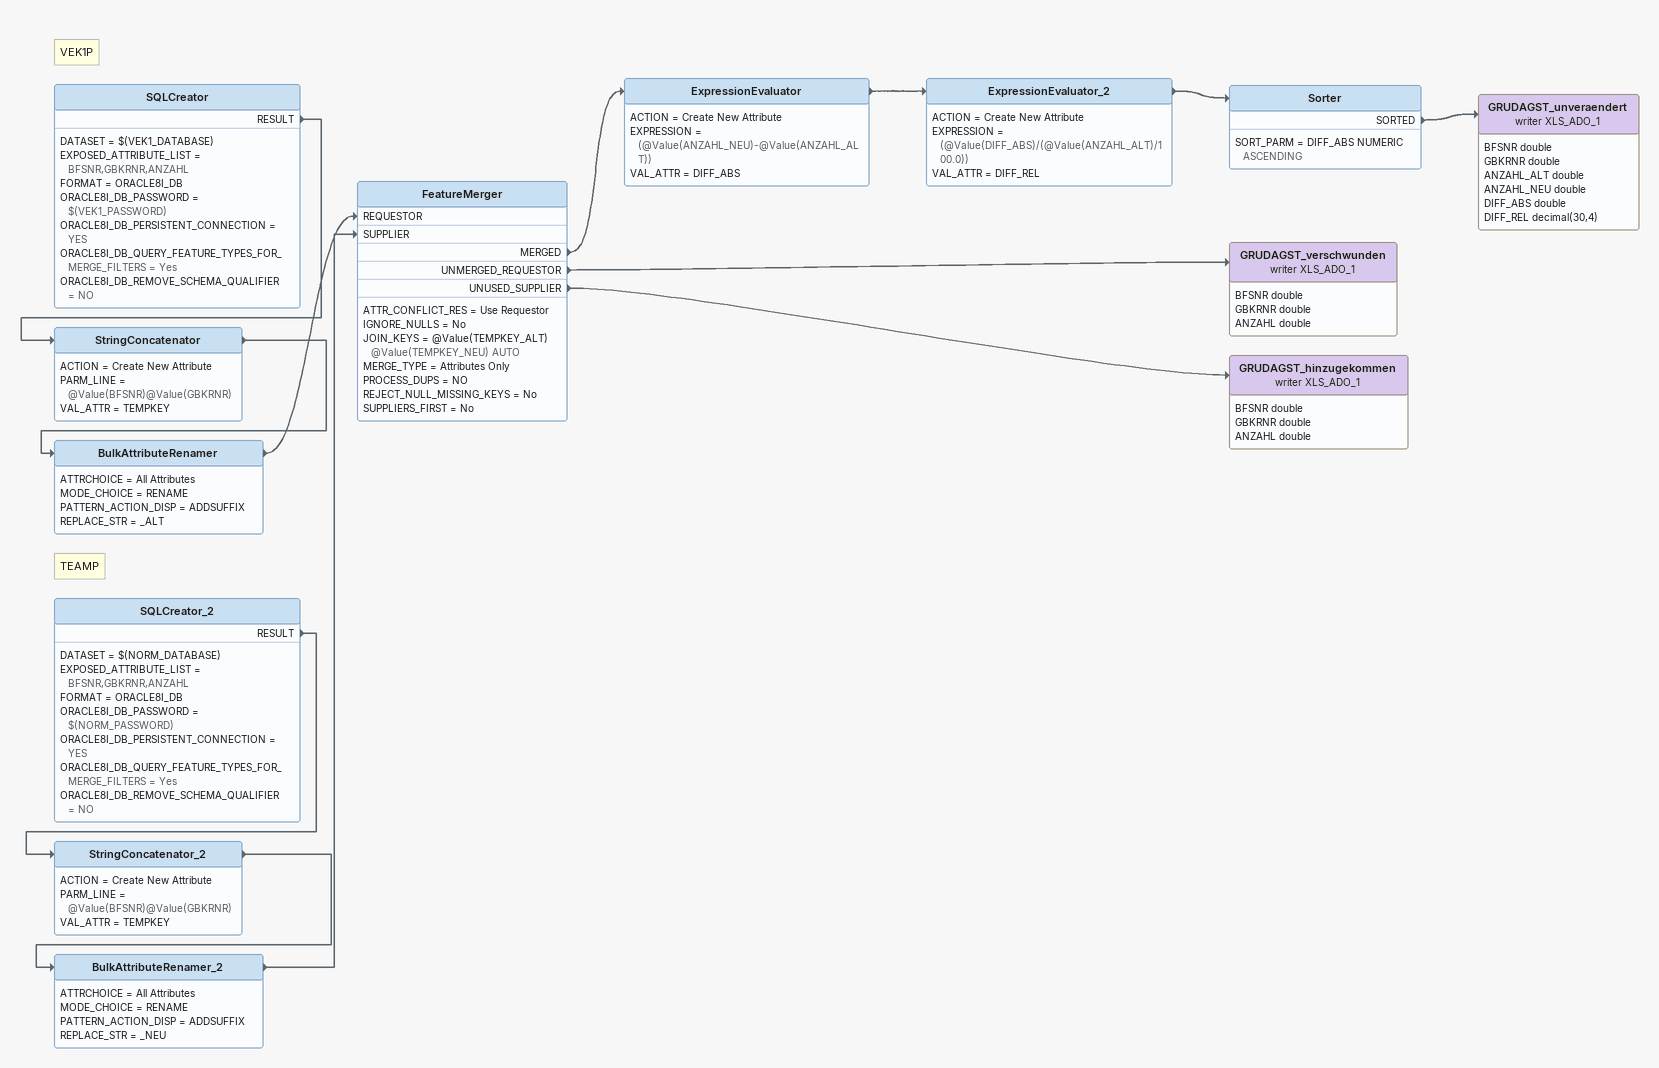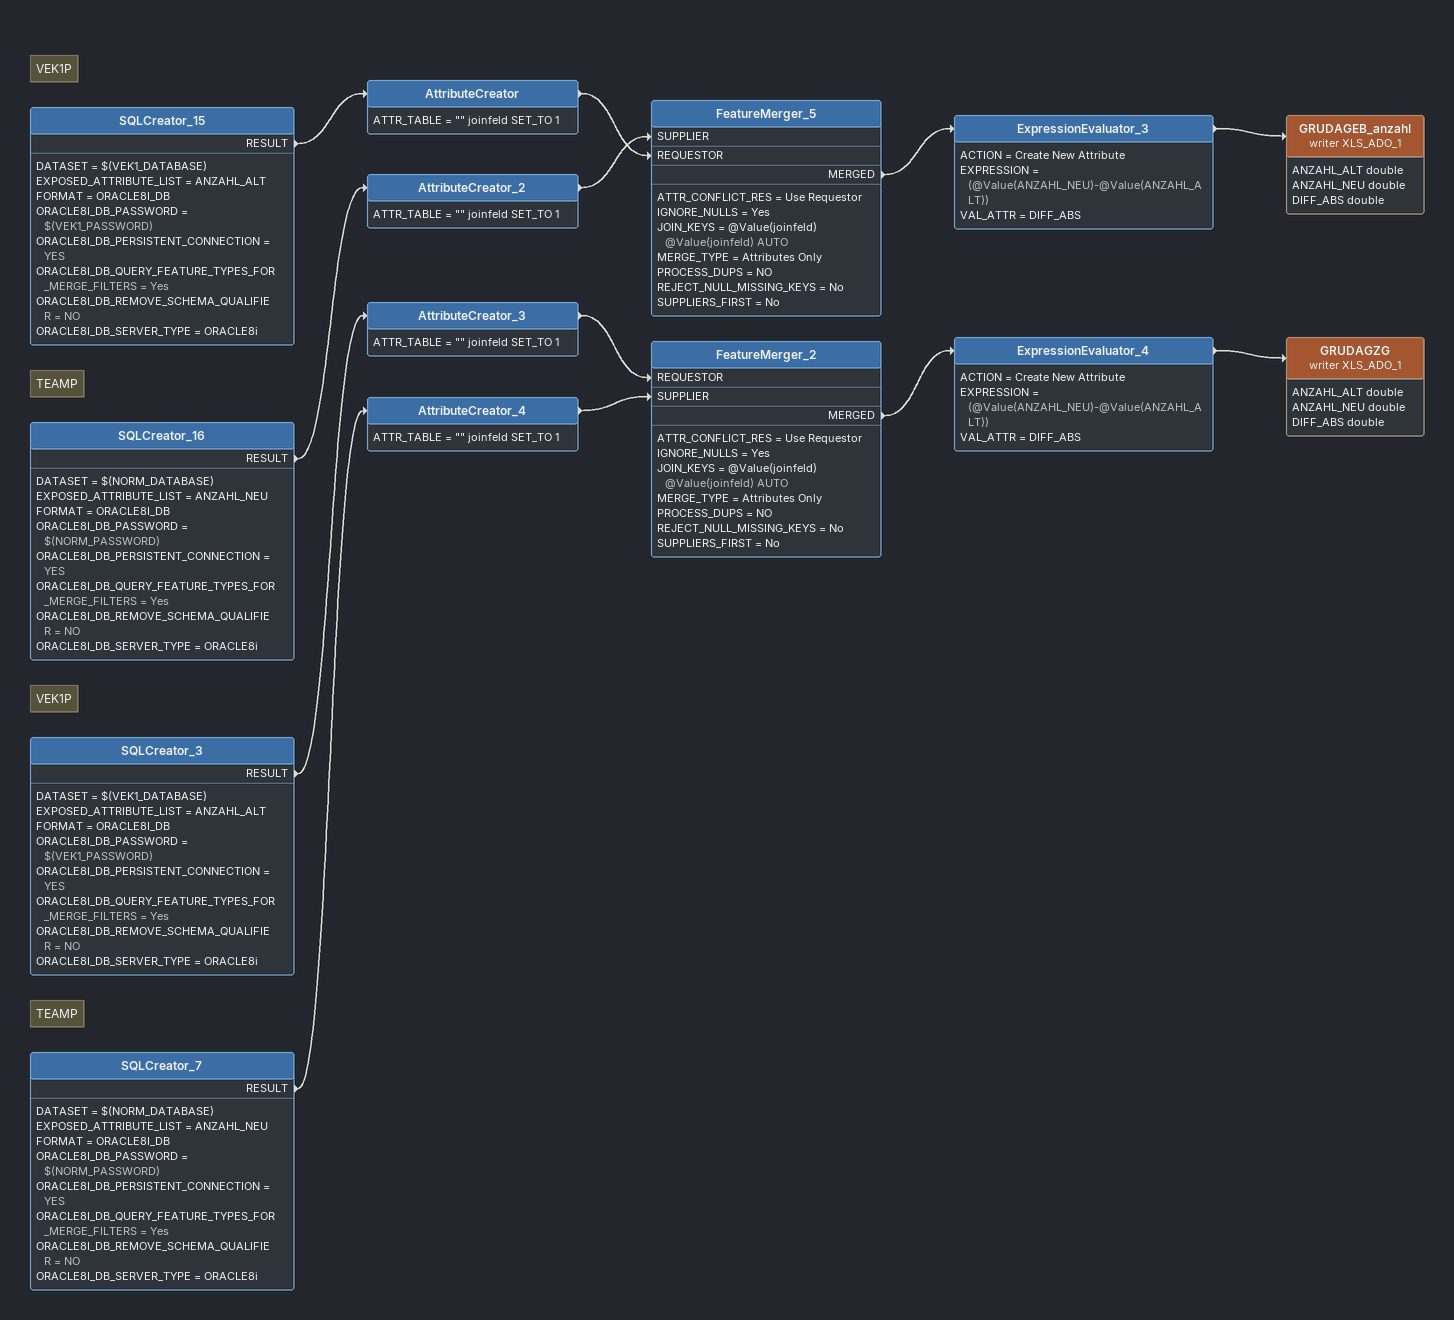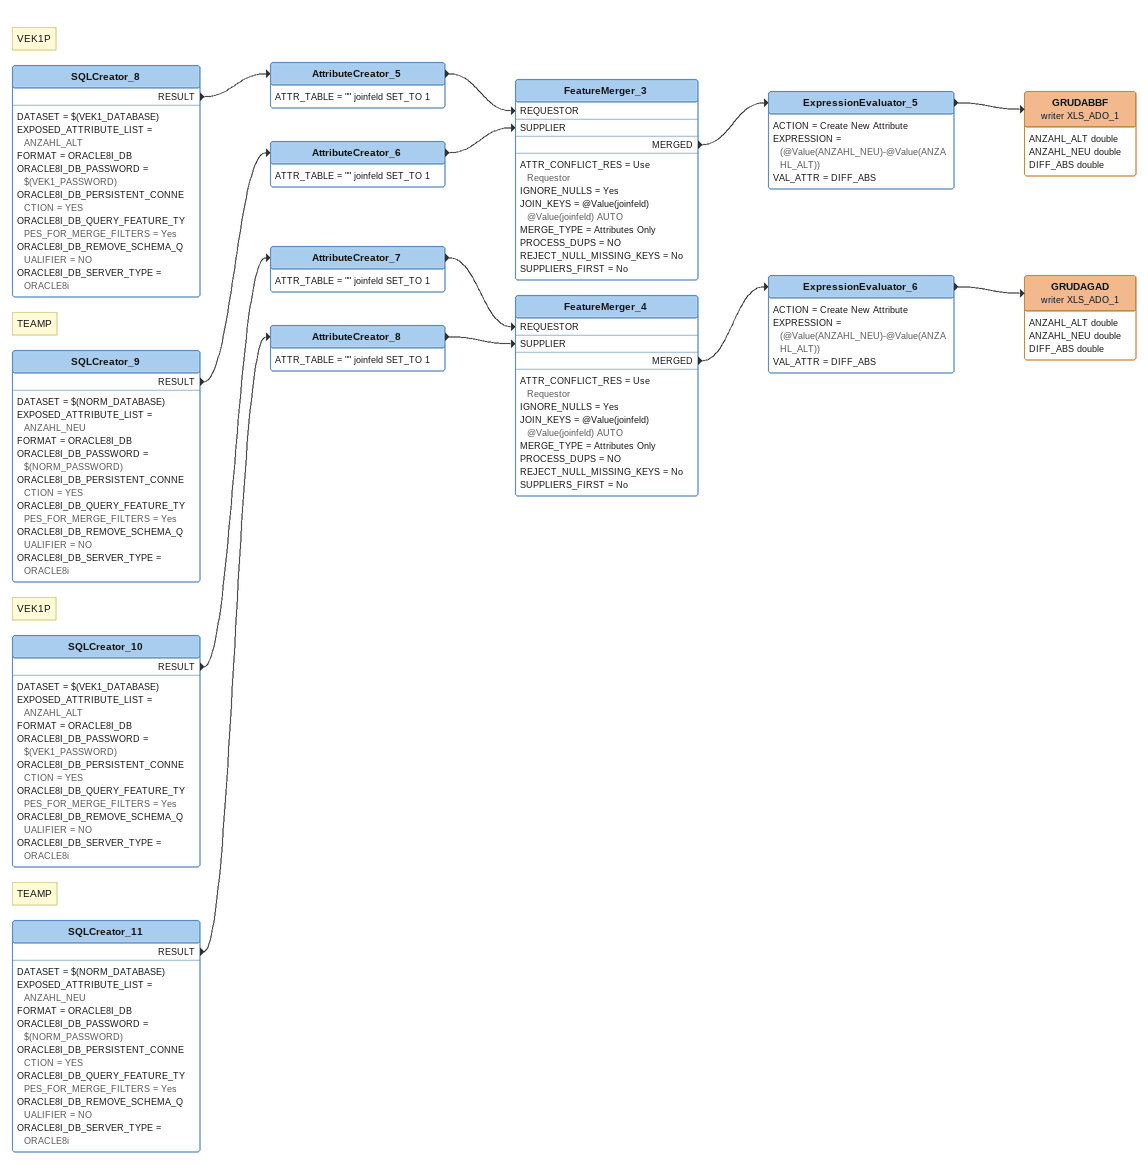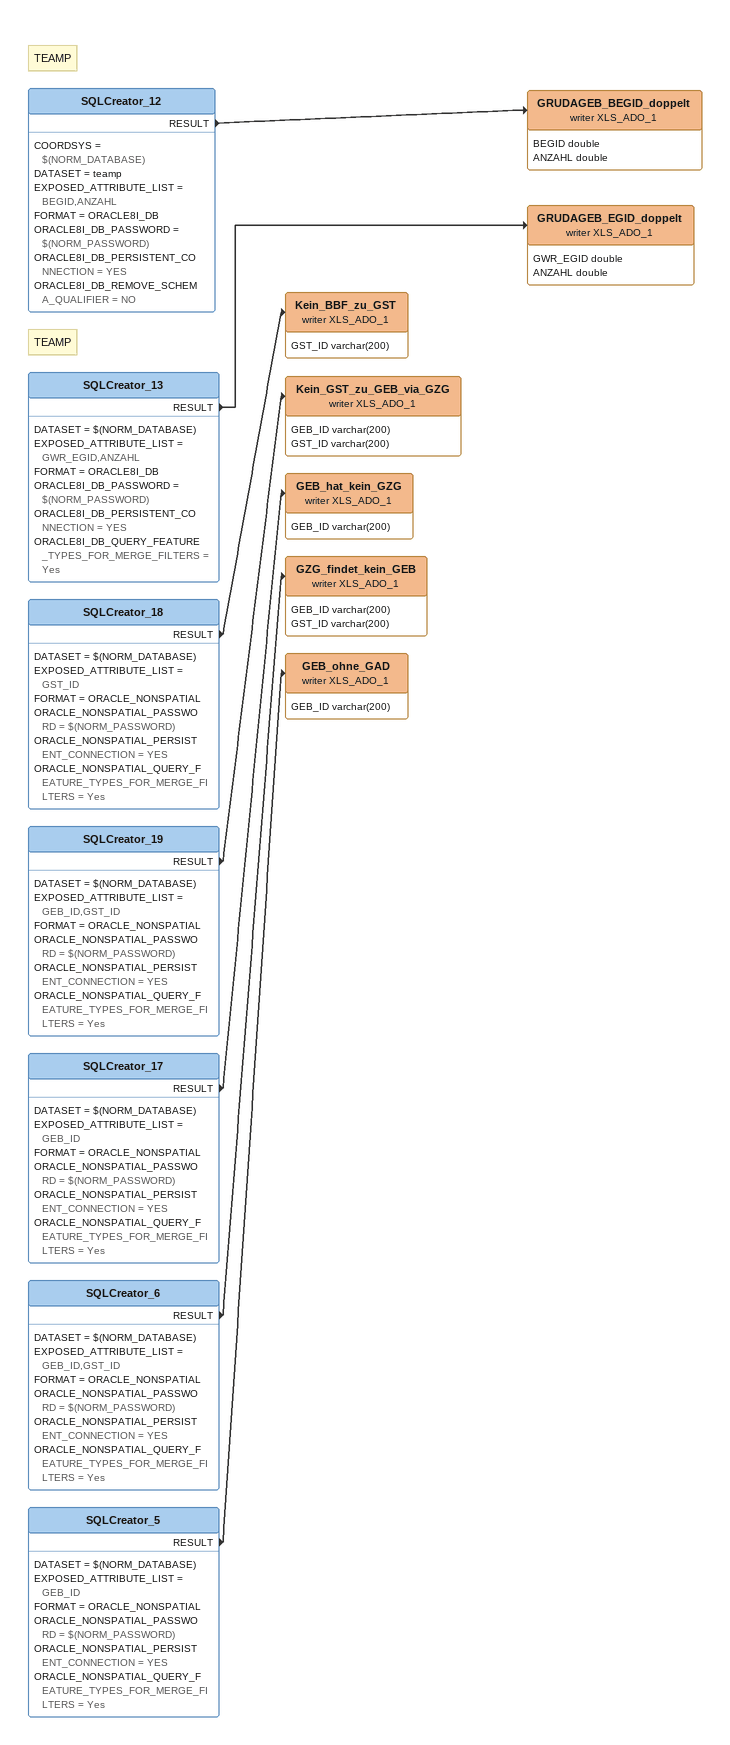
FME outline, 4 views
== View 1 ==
Note: VEK1P
SQLCreator
    DATASET = $(VEK1_DATABASE)
    EXPOSED_ATTRIBUTE_LIST = BFSNR,GBKRNR,ANZAHL
    FORMAT = ORACLE8I_DB
    ORACLE8I_DB_PASSWORD = $(VEK1_PASSWORD)
    ORACLE8I_DB_PERSISTENT_CONNECTION = YES
    ORACLE8I_DB_QUERY_FEATURE_TYPES_FOR_MERGE_FILTERS = Yes
    ORACLE8I_DB_REMOVE_SCHEMA_QUALIFIER = NO
    RESULT -> StringConcatenator
StringConcatenator
    ACTION = Create New Attribute
    PARM_LINE = @Value(BFSNR)@Value(GBKRNR)
    VAL_ATTR = TEMPKEY
    -> BulkAttributeRenamer
BulkAttributeRenamer
    ATTRCHOICE = All Attributes
    MODE_CHOICE = RENAME
    PATTERN_ACTION_DISP = ADDSUFFIX
    REPLACE_STR = _ALT
    -> FeatureMerger [REQUESTOR]
Note: TEAMP
SQLCreator_2
    DATASET = $(NORM_DATABASE)
    EXPOSED_ATTRIBUTE_LIST = BFSNR,GBKRNR,ANZAHL
    FORMAT = ORACLE8I_DB
    ORACLE8I_DB_PASSWORD = $(NORM_PASSWORD)
    ORACLE8I_DB_PERSISTENT_CONNECTION = YES
    ORACLE8I_DB_QUERY_FEATURE_TYPES_FOR_MERGE_FILTERS = Yes
    ORACLE8I_DB_REMOVE_SCHEMA_QUALIFIER = NO
    RESULT -> StringConcatenator_2
StringConcatenator_2
    ACTION = Create New Attribute
    PARM_LINE = @Value(BFSNR)@Value(GBKRNR)
    VAL_ATTR = TEMPKEY
    -> BulkAttributeRenamer_2
BulkAttributeRenamer_2
    ATTRCHOICE = All Attributes
    MODE_CHOICE = RENAME
    PATTERN_ACTION_DISP = ADDSUFFIX
    REPLACE_STR = _NEU
    -> FeatureMerger [SUPPLIER]
FeatureMerger
    ATTR_CONFLICT_RES = Use Requestor
    IGNORE_NULLS = No
    JOIN_KEYS = @Value(TEMPKEY_ALT) @Value(TEMPKEY_NEU) AUTO
    MERGE_TYPE = Attributes Only
    PROCESS_DUPS = NO
    REJECT_NULL_MISSING_KEYS = No
    SUPPLIERS_FIRST = No
    MERGED -> ExpressionEvaluator
    UNMERGED_REQUESTOR -> GRUDAGST_verschwunden (writer XLS_ADO_1)
    UNUSED_SUPPLIER -> GRUDAGST_hinzugekommen (writer XLS_ADO_1)
ExpressionEvaluator
    ACTION = Create New Attribute
    EXPRESSION = (@Value(ANZAHL_NEU)-@Value(ANZAHL_ALT))
    VAL_ATTR = DIFF_ABS
    -> ExpressionEvaluator_2
ExpressionEvaluator_2
    ACTION = Create New Attribute
    EXPRESSION = (@Value(DIFF_ABS)/(@Value(ANZAHL_ALT)/100.0))
    VAL_ATTR = DIFF_REL
    -> Sorter
Sorter
    SORT_PARM = DIFF_ABS NUMERIC ASCENDING
    SORTED -> GRUDAGST_unveraendert (writer XLS_ADO_1)
GRUDAGST_unveraendert (writer XLS_ADO_1)
    attributes: BFSNR double, GBKRNR double, ANZAHL_ALT double, ANZAHL_NEU double, DIFF_ABS double, DIFF_REL decimal(30,4)
GRUDAGST_verschwunden (writer XLS_ADO_1)
    attributes: BFSNR double, GBKRNR double, ANZAHL double
GRUDAGST_hinzugekommen (writer XLS_ADO_1)
    attributes: BFSNR double, GBKRNR double, ANZAHL double

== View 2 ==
Note: VEK1P
SQLCreator_15
    DATASET = $(VEK1_DATABASE)
    EXPOSED_ATTRIBUTE_LIST = ANZAHL_ALT
    FORMAT = ORACLE8I_DB
    ORACLE8I_DB_PASSWORD = $(VEK1_PASSWORD)
    ORACLE8I_DB_PERSISTENT_CONNECTION = YES
    ORACLE8I_DB_QUERY_FEATURE_TYPES_FOR_MERGE_FILTERS = Yes
    ORACLE8I_DB_REMOVE_SCHEMA_QUALIFIER = NO
    ORACLE8I_DB_SERVER_TYPE = ORACLE8i
    RESULT -> AttributeCreator
AttributeCreator
    ATTR_TABLE = "" joinfeld SET_TO 1
    -> FeatureMerger_5 [REQUESTOR]
Note: TEAMP
SQLCreator_16
    DATASET = $(NORM_DATABASE)
    EXPOSED_ATTRIBUTE_LIST = ANZAHL_NEU
    FORMAT = ORACLE8I_DB
    ORACLE8I_DB_PASSWORD = $(NORM_PASSWORD)
    ORACLE8I_DB_PERSISTENT_CONNECTION = YES
    ORACLE8I_DB_QUERY_FEATURE_TYPES_FOR_MERGE_FILTERS = Yes
    ORACLE8I_DB_REMOVE_SCHEMA_QUALIFIER = NO
    ORACLE8I_DB_SERVER_TYPE = ORACLE8i
    RESULT -> AttributeCreator_2
AttributeCreator_2
    ATTR_TABLE = "" joinfeld SET_TO 1
    -> FeatureMerger_5 [SUPPLIER]
FeatureMerger_5
    ATTR_CONFLICT_RES = Use Requestor
    IGNORE_NULLS = Yes
    JOIN_KEYS = @Value(joinfeld) @Value(joinfeld) AUTO
    MERGE_TYPE = Attributes Only
    PROCESS_DUPS = NO
    REJECT_NULL_MISSING_KEYS = No
    SUPPLIERS_FIRST = No
    MERGED -> ExpressionEvaluator_3
ExpressionEvaluator_3
    ACTION = Create New Attribute
    EXPRESSION = (@Value(ANZAHL_NEU)-@Value(ANZAHL_ALT))
    VAL_ATTR = DIFF_ABS
    -> GRUDAGEB_anzahl (writer XLS_ADO_1)
GRUDAGEB_anzahl (writer XLS_ADO_1)
    attributes: ANZAHL_ALT double, ANZAHL_NEU double, DIFF_ABS double
Note: VEK1P
SQLCreator_3
    DATASET = $(VEK1_DATABASE)
    EXPOSED_ATTRIBUTE_LIST = ANZAHL_ALT
    FORMAT = ORACLE8I_DB
    ORACLE8I_DB_PASSWORD = $(VEK1_PASSWORD)
    ORACLE8I_DB_PERSISTENT_CONNECTION = YES
    ORACLE8I_DB_QUERY_FEATURE_TYPES_FOR_MERGE_FILTERS = Yes
    ORACLE8I_DB_REMOVE_SCHEMA_QUALIFIER = NO
    ORACLE8I_DB_SERVER_TYPE = ORACLE8i
    RESULT -> AttributeCreator_3
AttributeCreator_3
    ATTR_TABLE = "" joinfeld SET_TO 1
    -> FeatureMerger_2 [REQUESTOR]
Note: TEAMP
SQLCreator_7
    DATASET = $(NORM_DATABASE)
    EXPOSED_ATTRIBUTE_LIST = ANZAHL_NEU
    FORMAT = ORACLE8I_DB
    ORACLE8I_DB_PASSWORD = $(NORM_PASSWORD)
    ORACLE8I_DB_PERSISTENT_CONNECTION = YES
    ORACLE8I_DB_QUERY_FEATURE_TYPES_FOR_MERGE_FILTERS = Yes
    ORACLE8I_DB_REMOVE_SCHEMA_QUALIFIER = NO
    ORACLE8I_DB_SERVER_TYPE = ORACLE8i
    RESULT -> AttributeCreator_4
AttributeCreator_4
    ATTR_TABLE = "" joinfeld SET_TO 1
    -> FeatureMerger_2 [SUPPLIER]
FeatureMerger_2
    ATTR_CONFLICT_RES = Use Requestor
    IGNORE_NULLS = Yes
    JOIN_KEYS = @Value(joinfeld) @Value(joinfeld) AUTO
    MERGE_TYPE = Attributes Only
    PROCESS_DUPS = NO
    REJECT_NULL_MISSING_KEYS = No
    SUPPLIERS_FIRST = No
    MERGED -> ExpressionEvaluator_4
ExpressionEvaluator_4
    ACTION = Create New Attribute
    EXPRESSION = (@Value(ANZAHL_NEU)-@Value(ANZAHL_ALT))
    VAL_ATTR = DIFF_ABS
    -> GRUDAGZG (writer XLS_ADO_1)
GRUDAGZG (writer XLS_ADO_1)
    attributes: ANZAHL_ALT double, ANZAHL_NEU double, DIFF_ABS double

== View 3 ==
Note: VEK1P
SQLCreator_8
    DATASET = $(VEK1_DATABASE)
    EXPOSED_ATTRIBUTE_LIST = ANZAHL_ALT
    FORMAT = ORACLE8I_DB
    ORACLE8I_DB_PASSWORD = $(VEK1_PASSWORD)
    ORACLE8I_DB_PERSISTENT_CONNECTION = YES
    ORACLE8I_DB_QUERY_FEATURE_TYPES_FOR_MERGE_FILTERS = Yes
    ORACLE8I_DB_REMOVE_SCHEMA_QUALIFIER = NO
    ORACLE8I_DB_SERVER_TYPE = ORACLE8i
    RESULT -> AttributeCreator_5
AttributeCreator_5
    ATTR_TABLE = "" joinfeld SET_TO 1
    -> FeatureMerger_3 [REQUESTOR]
Note: TEAMP
SQLCreator_9
    DATASET = $(NORM_DATABASE)
    EXPOSED_ATTRIBUTE_LIST = ANZAHL_NEU
    FORMAT = ORACLE8I_DB
    ORACLE8I_DB_PASSWORD = $(NORM_PASSWORD)
    ORACLE8I_DB_PERSISTENT_CONNECTION = YES
    ORACLE8I_DB_QUERY_FEATURE_TYPES_FOR_MERGE_FILTERS = Yes
    ORACLE8I_DB_REMOVE_SCHEMA_QUALIFIER = NO
    ORACLE8I_DB_SERVER_TYPE = ORACLE8i
    RESULT -> AttributeCreator_6
AttributeCreator_6
    ATTR_TABLE = "" joinfeld SET_TO 1
    -> FeatureMerger_3 [SUPPLIER]
FeatureMerger_3
    ATTR_CONFLICT_RES = Use Requestor
    IGNORE_NULLS = Yes
    JOIN_KEYS = @Value(joinfeld) @Value(joinfeld) AUTO
    MERGE_TYPE = Attributes Only
    PROCESS_DUPS = NO
    REJECT_NULL_MISSING_KEYS = No
    SUPPLIERS_FIRST = No
    MERGED -> ExpressionEvaluator_5
ExpressionEvaluator_5
    ACTION = Create New Attribute
    EXPRESSION = (@Value(ANZAHL_NEU)-@Value(ANZAHL_ALT))
    VAL_ATTR = DIFF_ABS
    -> GRUDABBF (writer XLS_ADO_1)
GRUDABBF (writer XLS_ADO_1)
    attributes: ANZAHL_ALT double, ANZAHL_NEU double, DIFF_ABS double
Note: VEK1P
SQLCreator_10
    DATASET = $(VEK1_DATABASE)
    EXPOSED_ATTRIBUTE_LIST = ANZAHL_ALT
    FORMAT = ORACLE8I_DB
    ORACLE8I_DB_PASSWORD = $(VEK1_PASSWORD)
    ORACLE8I_DB_PERSISTENT_CONNECTION = YES
    ORACLE8I_DB_QUERY_FEATURE_TYPES_FOR_MERGE_FILTERS = Yes
    ORACLE8I_DB_REMOVE_SCHEMA_QUALIFIER = NO
    ORACLE8I_DB_SERVER_TYPE = ORACLE8i
    RESULT -> AttributeCreator_7
AttributeCreator_7
    ATTR_TABLE = "" joinfeld SET_TO 1
    -> FeatureMerger_4 [REQUESTOR]
Note: TEAMP
SQLCreator_11
    DATASET = $(NORM_DATABASE)
    EXPOSED_ATTRIBUTE_LIST = ANZAHL_NEU
    FORMAT = ORACLE8I_DB
    ORACLE8I_DB_PASSWORD = $(NORM_PASSWORD)
    ORACLE8I_DB_PERSISTENT_CONNECTION = YES
    ORACLE8I_DB_QUERY_FEATURE_TYPES_FOR_MERGE_FILTERS = Yes
    ORACLE8I_DB_REMOVE_SCHEMA_QUALIFIER = NO
    ORACLE8I_DB_SERVER_TYPE = ORACLE8i
    RESULT -> AttributeCreator_8
AttributeCreator_8
    ATTR_TABLE = "" joinfeld SET_TO 1
    -> FeatureMerger_4 [SUPPLIER]
FeatureMerger_4
    ATTR_CONFLICT_RES = Use Requestor
    IGNORE_NULLS = Yes
    JOIN_KEYS = @Value(joinfeld) @Value(joinfeld) AUTO
    MERGE_TYPE = Attributes Only
    PROCESS_DUPS = NO
    REJECT_NULL_MISSING_KEYS = No
    SUPPLIERS_FIRST = No
    MERGED -> ExpressionEvaluator_6
ExpressionEvaluator_6
    ACTION = Create New Attribute
    EXPRESSION = (@Value(ANZAHL_NEU)-@Value(ANZAHL_ALT))
    VAL_ATTR = DIFF_ABS
    -> GRUDAGAD (writer XLS_ADO_1)
GRUDAGAD (writer XLS_ADO_1)
    attributes: ANZAHL_ALT double, ANZAHL_NEU double, DIFF_ABS double

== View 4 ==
Note: TEAMP
SQLCreator_12
    COORDSYS = $(NORM_DATABASE)
    DATASET = teamp
    EXPOSED_ATTRIBUTE_LIST = BEGID,ANZAHL
    FORMAT = ORACLE8I_DB
    ORACLE8I_DB_PASSWORD = $(NORM_PASSWORD)
    ORACLE8I_DB_PERSISTENT_CONNECTION = YES
    ORACLE8I_DB_REMOVE_SCHEMA_QUALIFIER = NO
    RESULT -> GRUDAGEB_BEGID_doppelt (writer XLS_ADO_1)
GRUDAGEB_BEGID_doppelt (writer XLS_ADO_1)
    attributes: BEGID double, ANZAHL double
Note: TEAMP
SQLCreator_13
    DATASET = $(NORM_DATABASE)
    EXPOSED_ATTRIBUTE_LIST = GWR_EGID,ANZAHL
    FORMAT = ORACLE8I_DB
    ORACLE8I_DB_PASSWORD = $(NORM_PASSWORD)
    ORACLE8I_DB_PERSISTENT_CONNECTION = YES
    ORACLE8I_DB_QUERY_FEATURE_TYPES_FOR_MERGE_FILTERS = Yes
    RESULT -> GRUDAGEB_EGID_doppelt (writer XLS_ADO_1)
GRUDAGEB_EGID_doppelt (writer XLS_ADO_1)
    attributes: GWR_EGID double, ANZAHL double
SQLCreator_18
    DATASET = $(NORM_DATABASE)
    EXPOSED_ATTRIBUTE_LIST = GST_ID
    FORMAT = ORACLE_NONSPATIAL
    ORACLE_NONSPATIAL_PASSWORD = $(NORM_PASSWORD)
    ORACLE_NONSPATIAL_PERSISTENT_CONNECTION = YES
    ORACLE_NONSPATIAL_QUERY_FEATURE_TYPES_FOR_MERGE_FILTERS = Yes
    RESULT -> Kein_BBF_zu_GST (writer XLS_ADO_1)
Kein_BBF_zu_GST (writer XLS_ADO_1)
    attributes: GST_ID varchar(200)
SQLCreator_19
    DATASET = $(NORM_DATABASE)
    EXPOSED_ATTRIBUTE_LIST = GEB_ID,GST_ID
    FORMAT = ORACLE_NONSPATIAL
    ORACLE_NONSPATIAL_PASSWORD = $(NORM_PASSWORD)
    ORACLE_NONSPATIAL_PERSISTENT_CONNECTION = YES
    ORACLE_NONSPATIAL_QUERY_FEATURE_TYPES_FOR_MERGE_FILTERS = Yes
    RESULT -> Kein_GST_zu_GEB_via_GZG (writer XLS_ADO_1)
Kein_GST_zu_GEB_via_GZG (writer XLS_ADO_1)
    attributes: GEB_ID varchar(200), GST_ID varchar(200)
SQLCreator_17
    DATASET = $(NORM_DATABASE)
    EXPOSED_ATTRIBUTE_LIST = GEB_ID
    FORMAT = ORACLE_NONSPATIAL
    ORACLE_NONSPATIAL_PASSWORD = $(NORM_PASSWORD)
    ORACLE_NONSPATIAL_PERSISTENT_CONNECTION = YES
    ORACLE_NONSPATIAL_QUERY_FEATURE_TYPES_FOR_MERGE_FILTERS = Yes
    RESULT -> GEB_hat_kein_GZG (writer XLS_ADO_1)
GEB_hat_kein_GZG (writer XLS_ADO_1)
    attributes: GEB_ID varchar(200)
SQLCreator_6
    DATASET = $(NORM_DATABASE)
    EXPOSED_ATTRIBUTE_LIST = GEB_ID,GST_ID
    FORMAT = ORACLE_NONSPATIAL
    ORACLE_NONSPATIAL_PASSWORD = $(NORM_PASSWORD)
    ORACLE_NONSPATIAL_PERSISTENT_CONNECTION = YES
    ORACLE_NONSPATIAL_QUERY_FEATURE_TYPES_FOR_MERGE_FILTERS = Yes
    RESULT -> GZG_findet_kein_GEB (writer XLS_ADO_1)
GZG_findet_kein_GEB (writer XLS_ADO_1)
    attributes: GEB_ID varchar(200), GST_ID varchar(200)
SQLCreator_5
    DATASET = $(NORM_DATABASE)
    EXPOSED_ATTRIBUTE_LIST = GEB_ID
    FORMAT = ORACLE_NONSPATIAL
    ORACLE_NONSPATIAL_PASSWORD = $(NORM_PASSWORD)
    ORACLE_NONSPATIAL_PERSISTENT_CONNECTION = YES
    ORACLE_NONSPATIAL_QUERY_FEATURE_TYPES_FOR_MERGE_FILTERS = Yes
    RESULT -> GEB_ohne_GAD (writer XLS_ADO_1)
GEB_ohne_GAD (writer XLS_ADO_1)
    attributes: GEB_ID varchar(200)
